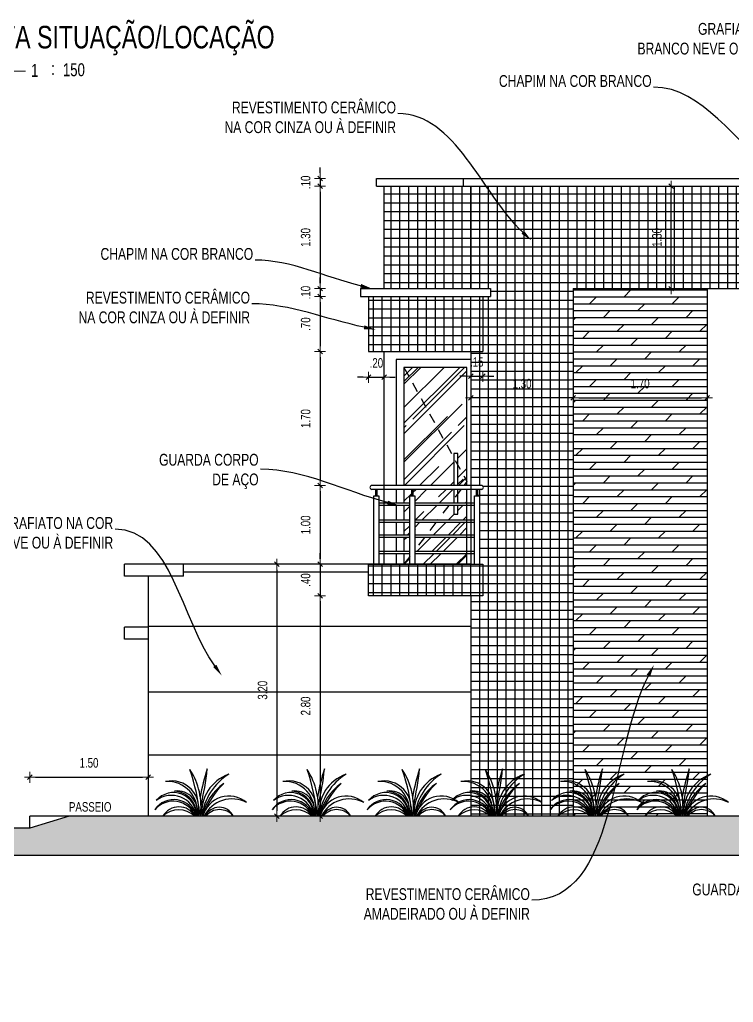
# Model space of a CAD drawing. Extents: x 425 to 531, y 796 to 840.
# Drawn here: x 491.63 to 500.7, y 809.41 to 821.89 of the extents above; entities that cross this region are included whole.
import ezdxf
from ezdxf import colors
from ezdxf.entities.mleader import LeaderData, LeaderLine
from ezdxf.enums import TextEntityAlignment as Align
from ezdxf.math import Vec2, Vec3

# ---------------------------------------------------------------- set-up
doc = ezdxf.new("R2010")
doc.units = 0
doc.header["$MEASUREMENT"] = 0
doc.header["$PDSIZE"] = -5
doc.linetypes.add('CONTINU', pattern=[0])
doc.linetypes.add('HIDDEN2', pattern=[0.1875, 0.125, -0.0625])
doc.layers.get('0').update_dxf_attribs({"linetype": 'CONTINUOUS'})
doc.layers.get('Defpoints').update_dxf_attribs({"linetype": 'CONTINUOUS'})
for name, color, linetype in [('COTA', 7, 'CONTINUOUS'), ('E-txt-g', 3, 'CONTINUOUS'), ('E-TXT-Y', 2, 'CONTINUOUS'), ('Indic_Corte_Vista', 2, 'CONTINUOUS'), ('PLANTAS', 8, 'CONTINUOUS'), ('VIGA H20', 2, 'CONTINUOUS')]:
    doc.layers.add(name, color=color, linetype=linetype)
for name, color, linetype, lineweight in [('E-Pen-C', 4, 'CONTINUOUS', 15), ('E-Pen-G', 3, 'CONTINUOUS', 30), ('E-Txt-W', 7, 'CONTINUOUS', 20)]:
    doc.layers.add(name, color=color, linetype=linetype, lineweight=lineweight)
doc.styles.add('F2', font='swisscl.ttf')
doc.styles.add('REG60', font='romans.shx', dxfattribs={"width": 0.8, "height": 0.15})
doc.styles.add('REG80', font='romans.shx', dxfattribs={"width": 0.8, "height": 0.2})
doc.dimstyles.new('DIMENSION-1', dxfattribs={"dimtxt": 0.11, "dimasz": 0.07, "dimexe": 1, "dimexo": 0, "dimgap": 0.12, "dimtad": 1, "dimzin": 7, "dimdsep": 46, "dimtxsty": 'F2', "dimblk1": 'TRACO', "dimblk2": 'TRACO', "dimsah": 1, "dimcen": 1, "dimse1": 1, "dimse2": 1, "dimclrd": 256, "dimclre": 256, "dimclrt": 6, "dimadec": 0, "dimazin": 0, "dimtfac": 1, "dimtix": 1, "dimtmove": 2, "dimatfit": 3, "dimldrblk": 'TRACO', "dimfxl": 1, "dimtolj": 1, "dimtzin": 0, "dimarcsym": 0})

# ---------------------------------------------------------------- blocks, each defined once
blk = doc.blocks.new('IND_DES')
at = {"layer": 'E-Txt-W', "color": 7}
blk.add_line((0.0269, -0.2428), (0.1984, -0.2428), dxfattribs=at)
at = {"layer": 'E-txt-g', "color": 7, "style": 'F2'}
for s, p in [('ESCALA', (-0.4463, -0.2864)), ('1', (0.2426, -0.2864)), (':', (0.3988, -0.2706))]:
    blk.add_text(s, height=0.1, dxfattribs=at).set_placement(p)
blk.add_attdef('ESCALA', (0.4897, -0.2812), '', height=0.1, dxfattribs=at)
at = {"layer": 'E-Txt-W', "color": 6, "style": 'F2'}
blk.add_attdef('00', text='', height=0.4, dxfattribs=at).set_placement((-0.7083, -0.2881), align=Align.CENTER)
at = {"layer": 'E-TXT-Y', "color": 7, "style": 'F2'}
for tag, p in [('PROJETO', (-0.4563, 0.1829)), ('DESENHO', (-0.4582, -0.0658))]:
    blk.add_attdef(tag, p, '', height=0.175, dxfattribs=at)
blk = doc.blocks.new('TXT-AMB75')
at = {"layer": 'E-txt-g', "style": 'REG80', "width": 0.8, "flags": 8}
blk.add_attdef('TXT', text='', height=0.2, dxfattribs=at).set_placement((0.005, 0.296), align=Align.CENTER)
at = {"layer": 'E-Txt-W', "style": 'REG60', "width": 0.8, "flags": 8}
blk.add_attdef('TXT', text='', height=0.15, dxfattribs=at).set_placement((0.005, 0.027), align=Align.CENTER)
blk = doc.blocks.new('PLANT3L')
at = {"layer": 'PLANTAS', "color": 9}
blk.add_line((0.335, 0.002), (-0.314, 0.002), dxfattribs=at)
for centre, radius, start, end in [((-0.844, 0.119), 0.873, 352.2755, 33.0522), ((-2.789, -0.304), 2.824, 6.2078, 18.5584), ((2.421, -0.155), 2.435, 161.8415, 170.5179), ((-3.676, 1), 3.804, 346.8713, 354.0253), ((0.555, 0.048), 0.518, 109.7641, 185.1275), ((0.767, -0.085), 0.731, 121.6539, 173.2153), ((-0.344, 0.108), 0.343, 341.8974, 103.3195), ((-0.394, 0.068), 0.375, 349.8247, 94.1396), ((0.696, -0.129), 0.663, 124.5088, 168.6962), ((1.031, -0.33), 1.033, 133.5399, 161.2512), ((-0.32, 0.016), 0.287, 357.1633, 139.9251), ((-0.346, -0.052), 0.319, 9.7129, 127.5025), ((-0.323, 0.026), 0.295, 356.0104, 87.1327), ((-0.267, 0.076), 0.247, 342.7807, 98.9544), ((0.384, -0.085), 0.344, 49.7127, 165.4673), ((-0.315, -0.081), 0.294, 16.3782, 145.4428), ((-0.326, -0.111), 0.304, 21.6985, 139.7769), ((0.425, -0.178), 0.4, 62.9698, 153.252), ((-0.253, -0.114), 0.235, 29.3177, 150.4844), ((-0.254, -0.215), 0.298, 46.662, 133.1395), ((2.421, -0.155), 2.435, 173.4597, 176.3258), ((-3.676, 1), 3.804, 344.7781, 345.723), ((0.261, -0.08), 0.196, 25.7178, 155.4156), ((0.264, -0.138), 0.224, 39.4292, 141.7202)]:
    blk.add_arc(centre, radius, start, end, dxfattribs=at)
blk = doc.blocks.new('TRACO')
at = {"layer": 'E-Pen-C'}
for p, q in [((-1, 0), (1, 0)), ((0, 1), (0, -1))]:
    blk.add_line(p, q, dxfattribs=at)
at = {"layer": 'E-Pen-G'}
blk.add_line((-0.42, -0.42), (0.42, 0.42), dxfattribs=at)
blk = doc.blocks.new('*D146')
at = {"color": 4, "linetype": 'Continuous', "lineweight": -2, "transparency": 16777216}
blk.add_line((499.908, 818.541), (499.908, 819.701), dxfattribs=at)
at = {"layer": 'Defpoints', "color": 0, "linetype": 'CONTINU', "transparency": 16777216}
for p in [(499.908, 819.771), (500.409, 819.771), (500.363, 818.471)]:
    blk.add_point(p, dxfattribs=at)
at = {"color": 4, "linetype": 'CONTINU', "lineweight": -2, "transparency": 16777216, "xscale": 0.07, "yscale": 0.07, "zscale": 0.07}
for p, rotation in [((499.908, 819.771), 90), ((499.908, 818.471), 270)]:
    blk.add_blockref('TRACO', p, dxfattribs=dict(at, rotation=rotation))
at = {"color": 4, "linetype": 'CONTINU', "transparency": 16777216, "insert": (499.726, 819.121), "char_height": 0.12, "attachment_point": 5, "rotation": 90, "style": 'F2'}
blk.add_mtext('\\A1;1.30', dxfattribs=at)
blk = doc.blocks.new('*D147')
at = {"color": 4, "linetype": 'Continuous', "lineweight": -2, "transparency": 16777216}
blk.add_line((498.593, 817.083), (497.433, 817.083), dxfattribs=at)
at = {"layer": 'Defpoints', "color": 0, "linetype": 'CONTINU', "transparency": 16777216}
for p in [(497.363, 818.652), (498.663, 818.471), (497.363, 817.083)]:
    blk.add_point(p, dxfattribs=at)
at = {"color": 4, "linetype": 'CONTINU', "lineweight": -2, "transparency": 16777216, "xscale": 0.07, "yscale": 0.07, "zscale": 0.07, "rotation": 180}
blk.add_blockref('TRACO', (497.363, 817.083), dxfattribs=at)
at = {"color": 4, "linetype": 'CONTINU', "lineweight": -2, "transparency": 16777216, "xscale": 0.07, "yscale": 0.07, "zscale": 0.07}
blk.add_blockref('TRACO', (498.663, 817.083), dxfattribs=at)
at = {"color": 4, "linetype": 'CONTINU', "transparency": 16777216, "insert": (498.013, 817.264), "char_height": 0.12, "attachment_point": 5, "style": 'F2'}
blk.add_mtext('\\A1;1.30', dxfattribs=at)
blk = doc.blocks.new('*D148')
at = {"color": 4, "linetype": 'Continuous', "lineweight": -2, "transparency": 16777216}
for p, q in [((495.447, 819.941), (495.447, 820.011)), ((495.447, 819.871), (495.447, 819.771)), ((495.447, 819.701), (495.447, 819.631))]:
    blk.add_line(p, q, dxfattribs=at)
at = {"layer": 'Defpoints', "color": 0, "linetype": 'CONTINU', "transparency": 16777216}
for p in [(496.163, 819.871), (495.447, 819.771), (496.163, 819.771)]:
    blk.add_point(p, dxfattribs=at)
at = {"color": 4, "linetype": 'CONTINU', "lineweight": -2, "transparency": 16777216, "xscale": 0.07, "yscale": 0.07, "zscale": 0.07}
for p, rotation in [((495.447, 819.871), 270), ((495.447, 819.771), 90)]:
    blk.add_blockref('TRACO', p, dxfattribs=dict(at, rotation=rotation))
at = {"color": 4, "linetype": 'CONTINU', "transparency": 16777216, "insert": (495.265, 819.821), "char_height": 0.12, "attachment_point": 5, "rotation": 90, "style": 'F2'}
blk.add_mtext('\\A1;.10', dxfattribs=at)
blk = doc.blocks.new('*D149')
at = {"color": 4, "linetype": 'Continuous', "lineweight": -2, "transparency": 16777216}
blk.add_line((495.447, 819.701), (495.447, 818.541), dxfattribs=at)
at = {"layer": 'Defpoints', "color": 0, "linetype": 'CONTINU', "transparency": 16777216}
for p in [(496.163, 819.771), (495.447, 818.471), (496.263, 818.471)]:
    blk.add_point(p, dxfattribs=at)
at = {"color": 4, "linetype": 'CONTINU', "lineweight": -2, "transparency": 16777216, "xscale": 0.07, "yscale": 0.07, "zscale": 0.07}
for p, rotation in [((495.447, 819.771), 90), ((495.447, 818.471), 270)]:
    blk.add_blockref('TRACO', p, dxfattribs=dict(at, rotation=rotation))
at = {"color": 4, "linetype": 'CONTINU', "transparency": 16777216, "insert": (495.265, 819.121), "char_height": 0.12, "attachment_point": 5, "rotation": 90, "style": 'F2'}
blk.add_mtext('\\A1;1.30', dxfattribs=at)
blk = doc.blocks.new('*D150')
at = {"color": 4, "linetype": 'Continuous', "lineweight": -2, "transparency": 16777216}
for p, q in [((495.447, 818.541), (495.447, 818.611)), ((495.447, 818.471), (495.447, 818.371)), ((495.447, 818.301), (495.447, 818.231))]:
    blk.add_line(p, q, dxfattribs=at)
at = {"layer": 'Defpoints', "color": 0, "linetype": 'CONTINU', "transparency": 16777216}
for p in [(496.263, 818.471), (495.447, 818.371), (496.263, 818.371)]:
    blk.add_point(p, dxfattribs=at)
at = {"color": 4, "linetype": 'CONTINU', "lineweight": -2, "transparency": 16777216, "xscale": 0.07, "yscale": 0.07, "zscale": 0.07}
for p, rotation in [((495.447, 818.471), 270), ((495.447, 818.371), 90)]:
    blk.add_blockref('TRACO', p, dxfattribs=dict(at, rotation=rotation))
at = {"color": 4, "linetype": 'CONTINU', "transparency": 16777216, "insert": (495.265, 818.421), "char_height": 0.12, "attachment_point": 5, "rotation": 90, "style": 'F2'}
blk.add_mtext('\\A1;.10', dxfattribs=at)
blk = doc.blocks.new('*D151')
at = {"color": 4, "linetype": 'Continuous', "lineweight": -2, "transparency": 16777216}
blk.add_line((495.447, 818.301), (495.447, 817.741), dxfattribs=at)
at = {"layer": 'Defpoints', "color": 0, "linetype": 'CONTINU', "transparency": 16777216}
for p in [(496.263, 818.371), (495.447, 817.671), (496.063, 817.671)]:
    blk.add_point(p, dxfattribs=at)
at = {"color": 4, "linetype": 'CONTINU', "lineweight": -2, "transparency": 16777216, "xscale": 0.07, "yscale": 0.07, "zscale": 0.07}
for p, rotation in [((495.447, 818.371), 90), ((495.447, 817.671), 270)]:
    blk.add_blockref('TRACO', p, dxfattribs=dict(at, rotation=rotation))
at = {"color": 4, "linetype": 'CONTINU', "transparency": 16777216, "insert": (495.265, 818.021), "char_height": 0.12, "attachment_point": 5, "rotation": 90, "style": 'F2'}
blk.add_mtext('\\A1;.70', dxfattribs=at)
blk = doc.blocks.new('*D152')
at = {"color": 4, "linetype": 'Continuous', "lineweight": -2, "transparency": 16777216}
blk.add_line((495.447, 817.601), (495.447, 816.041), dxfattribs=at)
at = {"layer": 'Defpoints', "color": 0, "linetype": 'CONTINU', "transparency": 16777216}
for p in [(496.063, 817.671), (495.447, 815.971), (496.263, 815.971)]:
    blk.add_point(p, dxfattribs=at)
at = {"color": 4, "linetype": 'CONTINU', "lineweight": -2, "transparency": 16777216, "xscale": 0.07, "yscale": 0.07, "zscale": 0.07}
for p, rotation in [((495.447, 817.671), 90), ((495.447, 815.971), 270)]:
    blk.add_blockref('TRACO', p, dxfattribs=dict(at, rotation=rotation))
at = {"color": 4, "linetype": 'CONTINU', "transparency": 16777216, "insert": (495.265, 816.821), "char_height": 0.12, "attachment_point": 5, "rotation": 90, "style": 'F2'}
blk.add_mtext('\\A1;1.70', dxfattribs=at)
blk = doc.blocks.new('*D153')
at = {"color": 4, "linetype": 'Continuous', "lineweight": -2, "transparency": 16777216}
blk.add_line((495.447, 815.901), (495.447, 815.041), dxfattribs=at)
at = {"layer": 'Defpoints', "color": 0, "linetype": 'CONTINU', "transparency": 16777216}
for p in [(496.263, 815.971), (495.447, 814.971), (496.263, 814.971)]:
    blk.add_point(p, dxfattribs=at)
at = {"color": 4, "linetype": 'CONTINU', "lineweight": -2, "transparency": 16777216, "xscale": 0.07, "yscale": 0.07, "zscale": 0.07}
for p, rotation in [((495.447, 815.971), 90), ((495.447, 814.971), 270)]:
    blk.add_blockref('TRACO', p, dxfattribs=dict(at, rotation=rotation))
at = {"color": 4, "linetype": 'CONTINU', "transparency": 16777216, "insert": (495.265, 815.471), "char_height": 0.12, "attachment_point": 5, "rotation": 90, "style": 'F2'}
blk.add_mtext('\\A1;1.00', dxfattribs=at)
blk = doc.blocks.new('*D154')
at = {"color": 4, "linetype": 'Continuous', "lineweight": -2, "transparency": 16777216}
for p, q in [((495.447, 815.041), (495.447, 815.111)), ((495.447, 814.971), (495.447, 814.571)), ((495.447, 814.501), (495.447, 814.431))]:
    blk.add_line(p, q, dxfattribs=at)
at = {"layer": 'Defpoints', "color": 0, "linetype": 'CONTINU', "transparency": 16777216}
for p in [(496.263, 814.971), (495.447, 814.571), (496.063, 814.571)]:
    blk.add_point(p, dxfattribs=at)
at = {"color": 4, "linetype": 'CONTINU', "lineweight": -2, "transparency": 16777216, "xscale": 0.07, "yscale": 0.07, "zscale": 0.07}
for p, rotation in [((495.447, 814.971), 270), ((495.447, 814.571), 90)]:
    blk.add_blockref('TRACO', p, dxfattribs=dict(at, rotation=rotation))
at = {"color": 4, "linetype": 'CONTINU', "transparency": 16777216, "insert": (495.265, 814.771), "char_height": 0.12, "attachment_point": 5, "rotation": 90, "style": 'F2'}
blk.add_mtext('\\A1;.40', dxfattribs=at)
blk = doc.blocks.new('*D155')
at = {"color": 4, "linetype": 'Continuous', "lineweight": -2, "transparency": 16777216}
blk.add_line((495.447, 814.501), (495.447, 811.841), dxfattribs=at)
at = {"layer": 'Defpoints', "color": 0, "linetype": 'CONTINU', "transparency": 16777216}
for p in [(496.063, 814.571), (495.447, 811.771), (497.363, 811.771)]:
    blk.add_point(p, dxfattribs=at)
at = {"color": 4, "linetype": 'CONTINU', "lineweight": -2, "transparency": 16777216, "xscale": 0.07, "yscale": 0.07, "zscale": 0.07}
for p, rotation in [((495.447, 814.571), 90), ((495.447, 811.771), 270)]:
    blk.add_blockref('TRACO', p, dxfattribs=dict(at, rotation=rotation))
at = {"color": 4, "linetype": 'CONTINU', "transparency": 16777216, "insert": (495.265, 813.171), "char_height": 0.12, "attachment_point": 5, "rotation": 90, "style": 'F2'}
blk.add_mtext('\\A1;2.80', dxfattribs=at)
blk = doc.blocks.new('*D156')
at = {"color": 4, "linetype": 'Continuous', "lineweight": -2, "transparency": 16777216}
blk.add_line((494.899, 814.901), (494.899, 811.841), dxfattribs=at)
at = {"layer": 'Defpoints', "color": 0, "linetype": 'CONTINU', "transparency": 16777216}
for p in [(493.263, 814.971), (493.263, 811.771), (494.899, 811.771)]:
    blk.add_point(p, dxfattribs=at)
at = {"color": 4, "linetype": 'CONTINU', "lineweight": -2, "transparency": 16777216, "xscale": 0.07, "yscale": 0.07, "zscale": 0.07}
for p, rotation in [((494.899, 814.971), 90), ((494.899, 811.771), 270)]:
    blk.add_blockref('TRACO', p, dxfattribs=dict(at, rotation=rotation))
at = {"color": 4, "linetype": 'CONTINU', "transparency": 16777216, "insert": (494.718, 813.371), "char_height": 0.12, "attachment_point": 5, "rotation": 90, "style": 'F2'}
blk.add_mtext('\\A1;3.20', dxfattribs=at)
blk = doc.blocks.new('*D157')
at = {"color": 4, "linetype": 'Continuous', "lineweight": -2, "transparency": 16777216}
blk.add_line((498.733, 817.083), (500.293, 817.083), dxfattribs=at)
at = {"layer": 'Defpoints', "color": 0, "linetype": 'CONTINU', "transparency": 16777216}
for p in [(498.663, 818.471), (500.363, 818.471), (500.363, 817.083)]:
    blk.add_point(p, dxfattribs=at)
at = {"color": 4, "linetype": 'CONTINU', "lineweight": -2, "transparency": 16777216, "xscale": 0.07, "yscale": 0.07, "zscale": 0.07, "rotation": 180}
blk.add_blockref('TRACO', (498.663, 817.083), dxfattribs=at)
at = {"color": 4, "linetype": 'CONTINU', "lineweight": -2, "transparency": 16777216, "xscale": 0.07, "yscale": 0.07, "zscale": 0.07}
blk.add_blockref('TRACO', (500.363, 817.083), dxfattribs=at)
at = {"color": 4, "linetype": 'CONTINU', "transparency": 16777216, "insert": (499.513, 817.264), "char_height": 0.12, "attachment_point": 5, "style": 'F2'}
blk.add_mtext('\\A1;1.70', dxfattribs=at)
blk = doc.blocks.new('*D177')
at = {"color": 4, "linetype": 'Continuous', "lineweight": -2, "transparency": 16777216}
blk.add_line((491.833, 812.267), (493.193, 812.267), dxfattribs=at)
at = {"layer": 'Defpoints', "color": 0, "linetype": 'CONTINU', "transparency": 16777216}
for p in [(493.263, 812.267), (491.763, 811.771), (493.263, 811.771)]:
    blk.add_point(p, dxfattribs=at)
at = {"color": 4, "linetype": 'CONTINU', "lineweight": -2, "transparency": 16777216, "xscale": 0.07, "yscale": 0.07, "zscale": 0.07, "rotation": 180}
blk.add_blockref('TRACO', (491.763, 812.267), dxfattribs=at)
at = {"color": 4, "linetype": 'CONTINU', "lineweight": -2, "transparency": 16777216, "xscale": 0.07, "yscale": 0.07, "zscale": 0.07}
blk.add_blockref('TRACO', (493.263, 812.267), dxfattribs=at)
at = {"color": 4, "linetype": 'CONTINU', "transparency": 16777216, "insert": (492.513, 812.448), "char_height": 0.12, "attachment_point": 5, "style": 'F2'}
blk.add_mtext('\\A1;1.50', dxfattribs=at)
blk = doc.blocks.new('*D194')
at = {"color": 4, "linetype": 'Continuous', "lineweight": -2, "transparency": 16777216}
for p, q in [((495.993, 817.346), (495.923, 817.346)), ((496.063, 817.346), (496.263, 817.346)), ((496.333, 817.346), (496.403, 817.346))]:
    blk.add_line(p, q, dxfattribs=at)
at = {"layer": 'Defpoints', "color": 0, "linetype": 'CONTINU', "transparency": 16777216}
for p in [(496.063, 817.671), (496.263, 817.671), (496.263, 817.346)]:
    blk.add_point(p, dxfattribs=at)
at = {"color": 4, "linetype": 'CONTINU', "lineweight": -2, "transparency": 16777216, "xscale": 0.07, "yscale": 0.07, "zscale": 0.07}
blk.add_blockref('TRACO', (496.063, 817.346), dxfattribs=at)
at = {"color": 4, "linetype": 'CONTINU', "lineweight": -2, "transparency": 16777216, "xscale": 0.07, "yscale": 0.07, "zscale": 0.07, "rotation": 180}
blk.add_blockref('TRACO', (496.263, 817.346), dxfattribs=at)
at = {"color": 4, "linetype": 'CONTINU', "transparency": 16777216, "insert": (496.163, 817.527), "char_height": 0.12, "attachment_point": 5, "style": 'F2'}
blk.add_mtext('\\A1;.20', dxfattribs=at)
blk = doc.blocks.new('*D195')
at = {"color": 4, "linetype": 'Continuous', "lineweight": -2, "transparency": 16777216}
for p, q in [((497.293, 817.359), (497.223, 817.359)), ((497.363, 817.359), (497.513, 817.359)), ((497.583, 817.359), (497.653, 817.359))]:
    blk.add_line(p, q, dxfattribs=at)
at = {"layer": 'Defpoints', "color": 0, "linetype": 'CONTINU', "transparency": 16777216}
for p in [(497.363, 817.671), (497.513, 817.671), (497.513, 817.359)]:
    blk.add_point(p, dxfattribs=at)
at = {"color": 4, "linetype": 'CONTINU', "lineweight": -2, "transparency": 16777216, "xscale": 0.07, "yscale": 0.07, "zscale": 0.07}
blk.add_blockref('TRACO', (497.363, 817.359), dxfattribs=at)
at = {"color": 4, "linetype": 'CONTINU', "lineweight": -2, "transparency": 16777216, "xscale": 0.07, "yscale": 0.07, "zscale": 0.07, "rotation": 180}
blk.add_blockref('TRACO', (497.513, 817.359), dxfattribs=at)
at = {"color": 4, "linetype": 'CONTINU', "transparency": 16777216, "insert": (497.438, 817.54), "char_height": 0.12, "attachment_point": 5, "style": 'F2'}
blk.add_mtext('\\A1;.15', dxfattribs=at)

msp = doc.modelspace()

# ---------------------------------------------------------------- hatches: boundary and pattern name
at = {"layer": 'COTA', "linetype": 'Continuous'}
h = msp.add_hatch(dxfattribs=at)
h.set_pattern_fill('DOLMIT', color=8, scale=0.35, style=0)
h.set_pattern_definition([(0, (0.032714, -0.10796), (0, 0.0875), []), (45, (0.03271, -0.10796), (-0.175, 0.175), [0.12374369, -0.24748737])])
h.paths.add_polyline_path([(500.363, 818.471), (498.663, 818.471), (498.663, 811.771), (500.363, 811.771)])
h = msp.add_hatch(dxfattribs=at)
h.set_pattern_fill('AR-RROOF', color=8, scale=0.35, angle=45, style=0)
h.paths.add_polyline_path([(497.313, 817.471), (496.513, 817.471), (497.146, 816.323), (497.146, 816.377), (497.198, 816.377), (497.198, 816.228), (497.313, 816.021)])
h.paths.add_polyline_path([(496.513, 817.471), (496.513, 815.971), (497.146, 815.971), (497.146, 816.323)])
h.paths.add_polyline_path([(497.146, 815.921), (496.63, 815.921), (496.63, 815.84), (496.649, 815.84), (496.649, 815.747), (497.105, 815.747), (497.146, 815.801)])
h.paths.add_polyline_path([(496.607, 815.921), (496.513, 815.921), (496.513, 815.747), (496.587, 815.747), (496.587, 815.84), (496.607, 815.84)])
h.paths.add_polyline_path([(496.587, 815.717), (496.513, 815.717), (496.513, 815.53), (496.587, 815.53)])
h.paths.add_polyline_path([(496.587, 815.5), (496.513, 815.5), (496.513, 815.342), (496.587, 815.342)])
h.paths.add_polyline_path([(496.587, 815.312), (496.513, 815.312), (496.513, 815.135), (496.587, 815.135)])
h.paths.add_polyline_path([(496.587, 815.105), (496.513, 815.105), (496.513, 814.971), (496.587, 815.068)])
h.paths.add_polyline_path([(496.587, 815.068), (496.513, 814.971), (496.587, 814.971)], flags=17)
h.paths.add_polyline_path([(497.313, 815.105), (496.649, 815.105), (496.649, 814.971), (497.313, 814.971)])
h.paths.add_polyline_path([(497.313, 815.312), (496.773, 815.312), (496.649, 815.149), (496.649, 815.135), (497.313, 815.135)])
h.paths.add_polyline_path([(496.773, 815.312), (496.649, 815.312), (496.649, 815.149)], flags=17)
h.paths.add_polyline_path([(496.917, 815.5), (496.649, 815.5), (496.649, 815.342), (496.796, 815.342)])
h.paths.add_polyline_path([(497.313, 815.5), (496.917, 815.5), (496.796, 815.342), (497.313, 815.342)])
h.paths.add_polyline_path([(497.082, 815.717), (496.649, 815.717), (496.649, 815.53), (496.939, 815.53)])
h.paths.add_polyline_path([(497.146, 815.717), (497.082, 815.717), (496.939, 815.53), (497.313, 815.53), (497.313, 815.717), (497.198, 815.717), (497.198, 815.606), (497.146, 815.606)])
h.paths.add_polyline_path([(497.313, 815.921), (497.237, 815.921), (497.198, 815.87), (497.198, 815.747), (497.313, 815.747)])
h.paths.add_polyline_path([(497.198, 816.228), (497.198, 815.971), (497.275, 815.971), (497.313, 816.021)])
h = msp.add_hatch(dxfattribs=at)
h.set_pattern_fill('ANSI38', color=8, scale=0.4, style=0)
h.set_pattern_definition([(45, (-5.49738, 1.250694), (-0.035355339, 0.035355339), []), (135, (-5.49738, 1.250694), (-0.1060660172, 0.035355339), [0.125, -0.075])])
h.paths.add_polyline_path([(491.014, 811.621), (491.014, 811.271), (514.018, 811.271), (514.018, 811.771), (492.263, 811.771), (491.763, 811.621)])
at = {"layer": 'Indic_Corte_Vista', "linetype": 'Continuous'}
h = msp.add_hatch(dxfattribs=at)
h.set_pattern_fill('ANSI37', color=8, scale=0.9, angle=135, style=0)
h.paths.add_polyline_path([(498.663, 818.471), (509.163, 818.471), (509.413, 818.471), (509.413, 819.771), (497.363, 819.771), (497.363, 818.471), (497.613, 818.471), (497.613, 818.371), (497.513, 818.371), (497.513, 817.671), (497.363, 817.671), (497.363, 815.971), (497.497, 815.971, -1), (497.497, 815.921), (497.452, 815.921), (497.452, 815.84), (497.471, 815.84), (497.471, 814.971), (497.513, 814.971), (497.513, 814.571), (497.363, 814.571), (497.363, 811.771), (498.663, 811.771)])
h.paths.add_polyline_path([(497.363, 819.771), (497.263, 819.771), (496.263, 819.771), (496.263, 818.471), (497.363, 818.471)])
h.paths.add_polyline_path([(511.763, 819.771), (509.513, 819.771), (509.413, 819.771), (509.413, 818.471), (511.763, 818.471)])
h = msp.add_hatch(dxfattribs=at)
h.set_pattern_fill('ANSI37', color=8, scale=0.9, angle=135, style=0)
h.paths.add_polyline_path([(496.063, 818.371), (496.063, 817.671), (497.513, 817.671), (497.513, 818.371)])
h.paths.add_polyline_path([(496.063, 814.971), (496.063, 814.571), (497.513, 814.571), (497.513, 814.971)])

# ---------------------------------------------------------------- linework, layer by layer
at = {"color": 2, "linetype": 'Continuous', "ltscale": 0.35}
for p, q in [((496.163, 819.871), (497.263, 819.871)), ((496.163, 819.771), (496.163, 819.871)), ((496.163, 819.771), (497.263, 819.771)), ((496.263, 818.471), (496.263, 819.771)), ((496.263, 814.971), (496.263, 817.671)), ((496.263, 814.971), (496.263, 814.971))]:
    msp.add_line(p, q, dxfattribs=at)
at = {"color": 1, "linetype": 'Continuous', "ltscale": 0.35}
for p, q in [((497.263, 819.871), (509.513, 819.871)), ((497.263, 819.871), (497.263, 819.771)), ((497.263, 819.771), (509.513, 819.771)), ((497.363, 819.771), (497.363, 818.471)), ((495.963, 818.471), (497.613, 818.471)), ((495.963, 818.471), (495.963, 818.371)), ((497.613, 818.471), (497.613, 818.371)), ((495.963, 818.371), (497.613, 818.371)), ((496.063, 818.371), (496.063, 817.671)), ((497.513, 818.371), (497.513, 817.671)), ((496.063, 817.671), (497.513, 817.671)), ((497.363, 817.671), (497.363, 814.971)), ((493.713, 814.971), (492.963, 814.971)), ((492.963, 814.821), (492.963, 814.971)), ((496.263, 814.971), (493.263, 814.971)), ((493.713, 814.821), (493.713, 814.971)), ((497.363, 814.971), (496.263, 814.971)), ((493.163, 814.821), (492.963, 814.821)), ((493.713, 814.821), (493.163, 814.821)), ((493.263, 814.821), (493.263, 811.771)), ((496.063, 814.871), (493.713, 814.871)), ((492.263, 811.771), (491.763, 811.621)), ((493.263, 811.771), (492.263, 811.771)), ((496.263, 811.771), (493.263, 811.771)), ((514.018, 811.771), (496.263, 811.771)), ((491.763, 811.621), (491.014, 811.621))]:
    msp.add_line(p, q, dxfattribs=at)
at = {"color": 7, "linetype": 'CONTINU'}
for p, q in [((498.663, 818.471), (510.463, 818.471)), ((498.663, 818.471), (498.663, 811.771)), ((497.363, 814.571), (497.363, 811.771)), ((493.263, 814.171), (492.963, 814.171)), ((492.963, 814.021), (492.963, 814.171)), ((497.363, 814.18), (493.263, 814.18)), ((493.263, 814.021), (492.963, 814.021)), ((497.363, 813.348), (493.263, 813.348)), ((497.363, 812.545), (493.263, 812.545)), ((491.763, 811.621), (491.763, 811.771)), ((492.263, 811.771), (491.763, 811.771))]:
    msp.add_line(p, q, dxfattribs=at)
at = {"color": 7, "linetype": 'Continuous', "ltscale": 0.35}
msp.add_line((500.363, 818.471), (500.363, 811.771), dxfattribs=at)
at = {"color": 6, "linetype": 'Continuous', "ltscale": 0.35}
for p, q in [((497.497, 815.971), (496.105, 815.971)), ((497.497, 815.921), (496.105, 815.921)), ((496.587, 815.747), (496.193, 815.747)), ((496.587, 815.717), (496.193, 815.717)), ((497.409, 815.747), (496.649, 815.747)), ((497.409, 815.717), (496.649, 815.717)), ((496.587, 815.53), (496.193, 815.53)), ((496.587, 815.5), (496.193, 815.5)), ((497.409, 815.53), (496.649, 815.53)), ((497.409, 815.5), (496.649, 815.5)), ((496.587, 815.342), (496.193, 815.342)), ((496.587, 815.312), (496.193, 815.312)), ((497.409, 815.342), (496.649, 815.342)), ((497.409, 815.312), (496.649, 815.312)), ((496.587, 815.135), (496.193, 815.135)), ((496.587, 815.105), (496.193, 815.105)), ((497.409, 815.135), (496.649, 815.135)), ((497.409, 815.105), (496.649, 815.105))]:
    msp.add_line(p, q, dxfattribs=at)
at = {"color": 8, "linetype": 'CONTINU'}
msp.add_line((514.018, 811.271), (491.014, 811.271), dxfattribs=at)
for points in [[(497.198, 815.971), (497.198, 816.377), (497.146, 816.377), (497.146, 815.971)], [(497.146, 815.921), (497.146, 815.747)], [(497.198, 815.747), (497.198, 815.921)], [(497.146, 815.717), (497.146, 815.606), (497.198, 815.606), (497.198, 815.717)]]:
    msp.add_lwpolyline(points, dxfattribs=at)
at = {"color": 6, "linetype": 'CONTINU'}
for points in [[(496.151, 815.84), (496.174, 815.84), (496.174, 815.921), (496.151, 815.921)], [(496.607, 815.84), (496.63, 815.84), (496.63, 815.921), (496.607, 815.921)], [(497.429, 815.84), (497.452, 815.84), (497.452, 815.921), (497.429, 815.921)]]:
    msp.add_lwpolyline(points, close=True, dxfattribs=at)
for points in [[(496.131, 814.971), (496.131, 815.84), (496.193, 815.84), (496.193, 814.971)], [(496.587, 814.971), (496.587, 815.84), (496.649, 815.84), (496.649, 814.971)], [(497.409, 814.971), (497.409, 815.84), (497.471, 815.84), (497.471, 814.971)]]:
    msp.add_lwpolyline(points, dxfattribs=at)
at = {"color": 1, "linetype": 'Continuous', "ltscale": 0.35}
msp.add_lwpolyline([(496.063, 814.971), (497.513, 814.971), (497.513, 814.571), (496.063, 814.571)], close=True, dxfattribs=at)
at = {"color": 6, "linetype": 'Continuous', "ltscale": 0.35}
for centre, start, end in [((496.105, 815.946), 90, 270), ((497.497, 815.946), 270, 90)]:
    msp.add_arc(centre, 0.025, start, end, dxfattribs=at)
at = {"layer": 'COTA', "color": 8, "linetype": 'Continuous'}
for points in [[(497.363, 817.571), (496.413, 817.571), (496.413, 815.971)], [(497.313, 815.971), (497.313, 817.471), (496.513, 817.471), (496.513, 815.971)], [(496.413, 815.921), (496.413, 815.747)], [(496.513, 815.921), (496.513, 815.747)], [(496.513, 815.105), (496.513, 814.971), (497.313, 814.971), (497.313, 815.921)], [(496.413, 815.717), (496.413, 815.53)], [(496.513, 815.717), (496.513, 815.53)], [(496.413, 815.5), (496.413, 815.342)], [(496.513, 815.5), (496.513, 815.342)], [(496.413, 815.312), (496.413, 815.135)], [(496.513, 815.312), (496.513, 815.135)], [(496.413, 815.105), (496.413, 814.971)]]:
    msp.add_lwpolyline(points, dxfattribs=at)
at = {"layer": 'COTA', "color": 8, "linetype": 'HIDDEN2'}
for points in [[(496.513, 817.471), (497.313, 816.021), (497.275, 815.971)], [(497.237, 815.921), (497.105, 815.747)], [(497.082, 815.717), (496.939, 815.53)], [(496.917, 815.5), (496.796, 815.342)], [(496.773, 815.312), (496.638, 815.135)], [(496.587, 815.068), (496.513, 814.971)]]:
    msp.add_lwpolyline(points, dxfattribs=at)

# ---------------------------------------------------------------- block references
ref = msp.add_blockref('IND_DES', (491.38, 821.629), dxfattribs=dict(xscale=1.636240131907927, yscale=1.636240131907927, zscale=1.636240131907927))
ref.add_attrib('00', '06', dxfattribs={"layer": 'E-Txt-W', "height": 0.6545, "style": 'F2'}).set_placement((490.069, 821.158), align=Align.CENTER)
ref.add_attrib('DESENHO', 'PLANTA SITUAÇÃO/LOCAÇÃO', (490.63, 821.522), dxfattribs={"layer": 'E-TXT-Y', "color": 2, "height": 0.28634, "style": 'F2'})
ref.add_attrib('ESCALA', '150', (492.181, 821.169), dxfattribs={"layer": 'E-txt-g', "color": 7, "height": 0.1636, "style": 'F2'})
ref = msp.add_blockref('TXT-AMB75', (492.532, 811.614), dxfattribs=dict(xscale=0.7290000000000001, yscale=0.7290000000000001, zscale=0.7290000000000001))
ref.add_attrib('TXT', 'PASSEIO', dxfattribs={"layer": 'E-txt-g', "color": 2, "height": 0.12, "style": 'F2'}).set_placement((492.528, 811.83), align=Align.CENTER)
at = {"layer": 'COTA', "color": 7, "linetype": 'Continuous'}
for p in [(493.907, 811.769), (495.396, 811.769), (496.604, 811.769), (497.659, 811.769), (498.926, 811.769), (500.028, 811.769)]:
    msp.add_blockref('PLANT3L', p, dxfattribs=at)

# ---------------------------------------------------------------- dimensions: what is measured, and where the dimension line sits
at = {"color": 8, "linetype": 'CONTINU'}
for base, p1, p2, picture, middle in [((495.447, 819.771), (496.163, 819.871), (496.163, 819.771), '*D148', (495.265, 819.821)), ((495.447, 818.471), (496.163, 819.771), (496.263, 818.471), '*D149', (495.265, 819.121)), ((499.908, 819.771), (500.363, 818.471), (500.409, 819.771), '*D146', (499.726, 819.121)), ((495.447, 818.371), (496.263, 818.471), (496.263, 818.371), '*D150', (495.265, 818.421)), ((495.447, 817.671), (496.263, 818.371), (496.063, 817.671), '*D151', (495.265, 818.021)), ((495.447, 815.971), (496.063, 817.671), (496.263, 815.971), '*D152', (495.265, 816.821)), ((495.447, 814.971), (496.263, 815.971), (496.263, 814.971), '*D153', (495.265, 815.471)), ((494.899, 811.771), (493.263, 814.971), (493.263, 811.771), '*D156', (494.718, 813.371)), ((495.447, 814.571), (496.263, 814.971), (496.063, 814.571), '*D154', (495.265, 814.771)), ((495.447, 811.771), (496.063, 814.571), (497.363, 811.771), '*D155', (495.265, 813.171))]:
    dim = msp.add_linear_dim(base=base, p1=p1, p2=p2, angle=90, dimstyle='DIMENSION-1', override={"dimtxt": 0.12, "dimclrd": 4, "dimclrt": 4, "dimfxl": 0.1, "dimfxlon": 1}, dxfattribs=at)
    dim.commit()
    dim.dimension.update_dxf_attribs({"geometry": picture, "text_midpoint": middle})
for base, p1, p2, picture, middle in [((497.363, 817.083), (498.663, 818.471), (497.363, 818.652), '*D147', (498.013, 817.264)), ((500.363, 817.083), (498.663, 818.471), (500.363, 818.471), '*D157', (499.513, 817.264)), ((496.263, 817.346), (496.063, 817.671), (496.263, 817.671), '*D194', (496.163, 817.527)), ((497.513, 817.359), (497.363, 817.671), (497.513, 817.671), '*D195', (497.438, 817.54)), ((493.263, 812.267), (491.763, 811.771), (493.263, 811.771), '*D177', (492.513, 812.448))]:
    dim = msp.add_linear_dim(base=base, p1=p1, p2=p2, dimstyle='DIMENSION-1', override={"dimtxt": 0.12, "dimclrd": 4, "dimclrt": 4, "dimfxl": 0.1, "dimfxlon": 1}, dxfattribs=at)
    dim.commit()
    dim.dimension.update_dxf_attribs({"geometry": picture, "text_midpoint": middle})

# ---------------------------------------------------------------- leaders
at = {"layer": 'VIGA H20'}
ml = msp.add_multileader_mtext('Standard', dxfattribs=at)
ml.set_content('{\\fSwis721 LtCn BT|b0|i0|c0|p34;\\C4;GRAFIATO NA COR\\PBRANCO NEVE OU À DEFINIR}', color=7)
ml.set_leader_properties(color=4)
ml.build(insert=Vec2(0, 0))
ml.multileader.update_dxf_attribs({"leader_type": 2, "text_right_attachment_type": 7, "dogleg_length": 0.36, "arrow_head_size": 0.15, "scale": 2})
ctx = ml.context
ctx.base_point, ctx.scale, ctx.char_height, ctx.arrow_head_size, ctx.landing_gap_size, ctx.plane_origin = Vec3(499.542, 821.768), 2, 0.15, 0.15, 0.025, Vec3(505.141, 819.148)
ctx.right_attachment, ctx.text_align_type = 7, 2
notes = []
notes.append((ctx, [(1, (1, 1, 0), (502.419, 821.691), (-1, 0), 0.72, [(0, [(503.394, 818.039)], 0, [])])]))
ctx.mtext.insert, ctx.mtext.alignment, ctx.mtext.flow_direction = Vec3(501.674, 821.845), 3, 5
ml = msp.add_multileader_mtext('Standard', dxfattribs=at)
ml.set_content('{\\fSwis721 LtCn BT|b0|i0|c0|p34;\\C4;CHAPIM NA COR BRANCO}', color=7)
ml.set_leader_properties(color=4)
ml.build(insert=Vec2(0, 0))
ml.multileader.update_dxf_attribs({"leader_type": 2, "text_right_attachment_type": 7, "dogleg_length": 0.36, "arrow_head_size": 0.15, "scale": 2})
ctx = ml.context
ctx.base_point, ctx.scale, ctx.char_height, ctx.arrow_head_size, ctx.landing_gap_size, ctx.plane_origin = Vec3(497.732, 821.107), 2, 0.15, 0.15, 0.025, Vec3(502.786, 818.487)
ctx.right_attachment, ctx.text_align_type = 7, 2
notes.append((ctx, [(1, (1, 1, 0), (500.403, 821.03), (-1, 0), 0.72, [(0, [(501.355, 819.871)], 0, [])])]))
ctx.mtext.insert, ctx.mtext.alignment, ctx.mtext.flow_direction = Vec3(499.658, 821.183), 3, 5
ml = msp.add_multileader_mtext('Standard', dxfattribs=at)
ml.set_content('{\\fSwis721 LtCn BT|b0|i0|c0|p34;\\C4;REVESTIMENTO CERÂMICO\\PNA COR CINZA OU À DEFINIR}', color=7)
ml.set_leader_properties(color=4)
ml.build(insert=Vec2(0, 0))
ml.multileader.update_dxf_attribs({"leader_type": 2, "text_right_attachment_type": 7, "dogleg_length": 0.36, "arrow_head_size": 0.15, "scale": 2})
ctx = ml.context
ctx.base_point, ctx.scale, ctx.char_height, ctx.arrow_head_size, ctx.landing_gap_size, ctx.plane_origin = Vec3(494.277, 820.77), 2, 0.15, 0.15, 0.025, Vec3(499.541, 818.15)
ctx.right_attachment, ctx.text_align_type = 7, 2
notes.append((ctx, [(1, (1, 1, 0), (497.157, 820.694), (-1, 0), 0.72, [(0, [(498.13, 819.084)], 0, [])])]))
ctx.mtext.insert, ctx.mtext.alignment, ctx.mtext.flow_direction = Vec3(496.412, 820.847), 3, 5
ml = msp.add_multileader_mtext('Standard', dxfattribs=at)
ml.set_content('{\\fSwis721 LtCn BT|b0|i0|c0|p34;\\C4;CHAPIM NA COR BRANCO}', color=7)
ml.set_leader_properties(color=4)
ml.build(insert=Vec2(0, 0))
ml.multileader.update_dxf_attribs({"leader_type": 2, "text_right_attachment_type": 7, "dogleg_length": 0.36, "arrow_head_size": 0.15, "scale": 2})
ctx = ml.context
ctx.base_point, ctx.scale, ctx.char_height, ctx.arrow_head_size, ctx.landing_gap_size, ctx.plane_origin = Vec3(492.673, 818.911), 2, 0.15, 0.15, 0.025, Vec3(497.727, 816.291)
ctx.right_attachment, ctx.text_align_type = 7, 2
notes.append((ctx, [(1, (1, 1, 0), (495.343, 818.834), (-1, 0), 0.72, [(0, [(496.108, 818.471)], 0, [])])]))
ctx.mtext.insert, ctx.mtext.alignment, ctx.mtext.flow_direction = Vec3(494.598, 818.987), 3, 5
ml = msp.add_multileader_mtext('Standard', dxfattribs=at)
ml.set_content('{\\fSwis721 LtCn BT|b0|i0|c0|p34;\\C4;REVESTIMENTO CERÂMICO\\PNA COR CINZA OU À DEFINIR}', color=7)
ml.set_leader_properties(color=4)
ml.build(insert=Vec2(0, 0))
ml.multileader.update_dxf_attribs({"leader_type": 2, "text_right_attachment_type": 7, "dogleg_length": 0.36, "arrow_head_size": 0.15, "scale": 2})
ctx = ml.context
ctx.base_point, ctx.scale, ctx.char_height, ctx.arrow_head_size, ctx.landing_gap_size, ctx.plane_origin = Vec3(492.422, 818.356), 2, 0.15, 0.15, 0.025, Vec3(497.687, 815.736)
ctx.right_attachment, ctx.text_align_type = 7, 2
notes.append((ctx, [(1, (1, 1, 0), (495.303, 818.279), (-1, 0), 0.72, [(0, [(496.154, 817.95)], 0, [])])]))
ctx.mtext.insert, ctx.mtext.alignment, ctx.mtext.flow_direction = Vec3(494.558, 818.432), 3, 5
ml = msp.add_multileader_mtext('Standard', dxfattribs=at)
ml.set_content('{\\fSwis721 LtCn BT|b0|i0|c0|p34;\\C4;GUARDA CORPO\\PDE AÇO}', color=7)
ml.set_leader_properties(color=4)
ml.build(insert=Vec2(0, 0))
ml.multileader.update_dxf_attribs({"leader_type": 2, "text_right_attachment_type": 7, "dogleg_length": 0.36, "arrow_head_size": 0.15, "scale": 2})
ctx = ml.context
ctx.base_point, ctx.scale, ctx.char_height, ctx.arrow_head_size, ctx.landing_gap_size, ctx.plane_origin = Vec3(493.447, 816.275), 2, 0.15, 0.15, 0.025, Vec3(497.627, 814.603)
ctx.right_attachment, ctx.text_align_type = 7, 2
notes.append((ctx, [(1, (1, 1, 0), (495.412, 816.177), (-1, 0), 0.72, [(0, [(496.449, 815.717)], 0, [])])]))
ctx.mtext.insert, ctx.mtext.alignment, ctx.mtext.flow_direction = Vec3(494.667, 816.373), 3, 5
ml = msp.add_multileader_mtext('Standard', dxfattribs=at)
ml.set_content('{\\fSwis721 LtCn BT|b0|i0|c0|p34;\\C4;GRAFIATO NA COR\\PBRANCO NEVE OU À DEFINIR}', color=7)
ml.set_leader_properties(color=4)
ml.build(insert=Vec2(0, 0))
ml.multileader.update_dxf_attribs({"leader_type": 2, "text_right_attachment_type": 7, "dogleg_length": 0.36, "arrow_head_size": 0.15, "scale": 2})
ctx = ml.context
ctx.base_point, ctx.scale, ctx.char_height, ctx.arrow_head_size, ctx.landing_gap_size, ctx.plane_origin = Vec3(490.688, 815.494), 2, 0.15, 0.15, 0.025, Vec3(496.287, 812.874)
ctx.right_attachment, ctx.text_align_type = 7, 2
notes.append((ctx, [(1, (1, 1, 0), (493.565, 815.417), (-1, 0), 0.72, [(0, [(494.198, 813.559)], 0, [])])]))
ctx.mtext.insert, ctx.mtext.alignment, ctx.mtext.flow_direction = Vec3(492.82, 815.57), 3, 5
ml = msp.add_multileader_mtext('Standard', dxfattribs=at)
ml.set_content('{\\fSwis721 LtCn BT|b0|i0|c0|p34;\\C4;GUARDA CORPO\\PDE AÇO}', color=7)
ml.set_leader_properties(color=4)
ml.build(insert=Vec2(0, 0))
ml.multileader.update_dxf_attribs({"leader_type": 2, "text_right_attachment_type": 7, "dogleg_length": 0.36, "arrow_head_size": 0.15, "scale": 2})
ctx = ml.context
ctx.base_point, ctx.scale, ctx.char_height, ctx.arrow_head_size, ctx.landing_gap_size, ctx.plane_origin = Vec3(500.219, 810.818), 2, 0.15, 0.15, 0.025, Vec3(504.398, 809.146)
ctx.right_attachment, ctx.text_align_type = 7, 2
notes.append((ctx, [(1, (1, 1, 0), (502.184, 810.721), (-1, 0), 0.72, [(0, [(502.07, 815.105)], 0, [])])]))
ctx.mtext.insert, ctx.mtext.alignment, ctx.mtext.flow_direction = Vec3(501.439, 810.916), 3, 5
ml = msp.add_multileader_mtext('Standard', dxfattribs=at)
ml.set_content('{\\fSwis721 LtCn BT|b0|i0|c0|p34;\\C4;REVESTIMENTO CERÂMICO\\PAMADEIRADO OU À DEFINIR}', color=7)
ml.set_leader_properties(color=4)
ml.build(insert=Vec2(0, 0))
ml.multileader.update_dxf_attribs({"leader_type": 2, "text_right_attachment_type": 7, "dogleg_length": 0.36, "arrow_head_size": 0.15, "scale": 2})
ctx = ml.context
ctx.base_point, ctx.scale, ctx.char_height, ctx.arrow_head_size, ctx.landing_gap_size, ctx.plane_origin = Vec3(496.028, 810.78), 2, 0.15, 0.15, 0.025, Vec3(501.241, 808.161)
ctx.right_attachment, ctx.text_align_type = 7, 2
notes.append((ctx, [(1, (1, 1, 0), (498.857, 810.704), (-1, 0), 0.72, [(0, [(499.687, 813.691)], 0, [])])]))
ctx.mtext.insert, ctx.mtext.alignment, ctx.mtext.flow_direction = Vec3(498.112, 810.857), 3, 5
for ctx, leaders in notes:
    for number, flags, end, landing, length, lines in leaders:
        leader = LeaderData()
        leader.index, (leader.has_last_leader_line, leader.has_dogleg_vector, leader.attachment_direction) = number, flags
        leader.last_leader_point, leader.dogleg_vector, leader.dogleg_length = Vec3(end), Vec3(landing), length
        for number, points, colour, breaks in lines:
            line = LeaderLine()
            line.index, line.vertices, line.color, line.breaks = number, Vec3.list(points), colors.encode_raw_color(colour), breaks
            leader.lines.append(line)
        ctx.leaders.append(leader)

doc.saveas('drawing.dxf')
